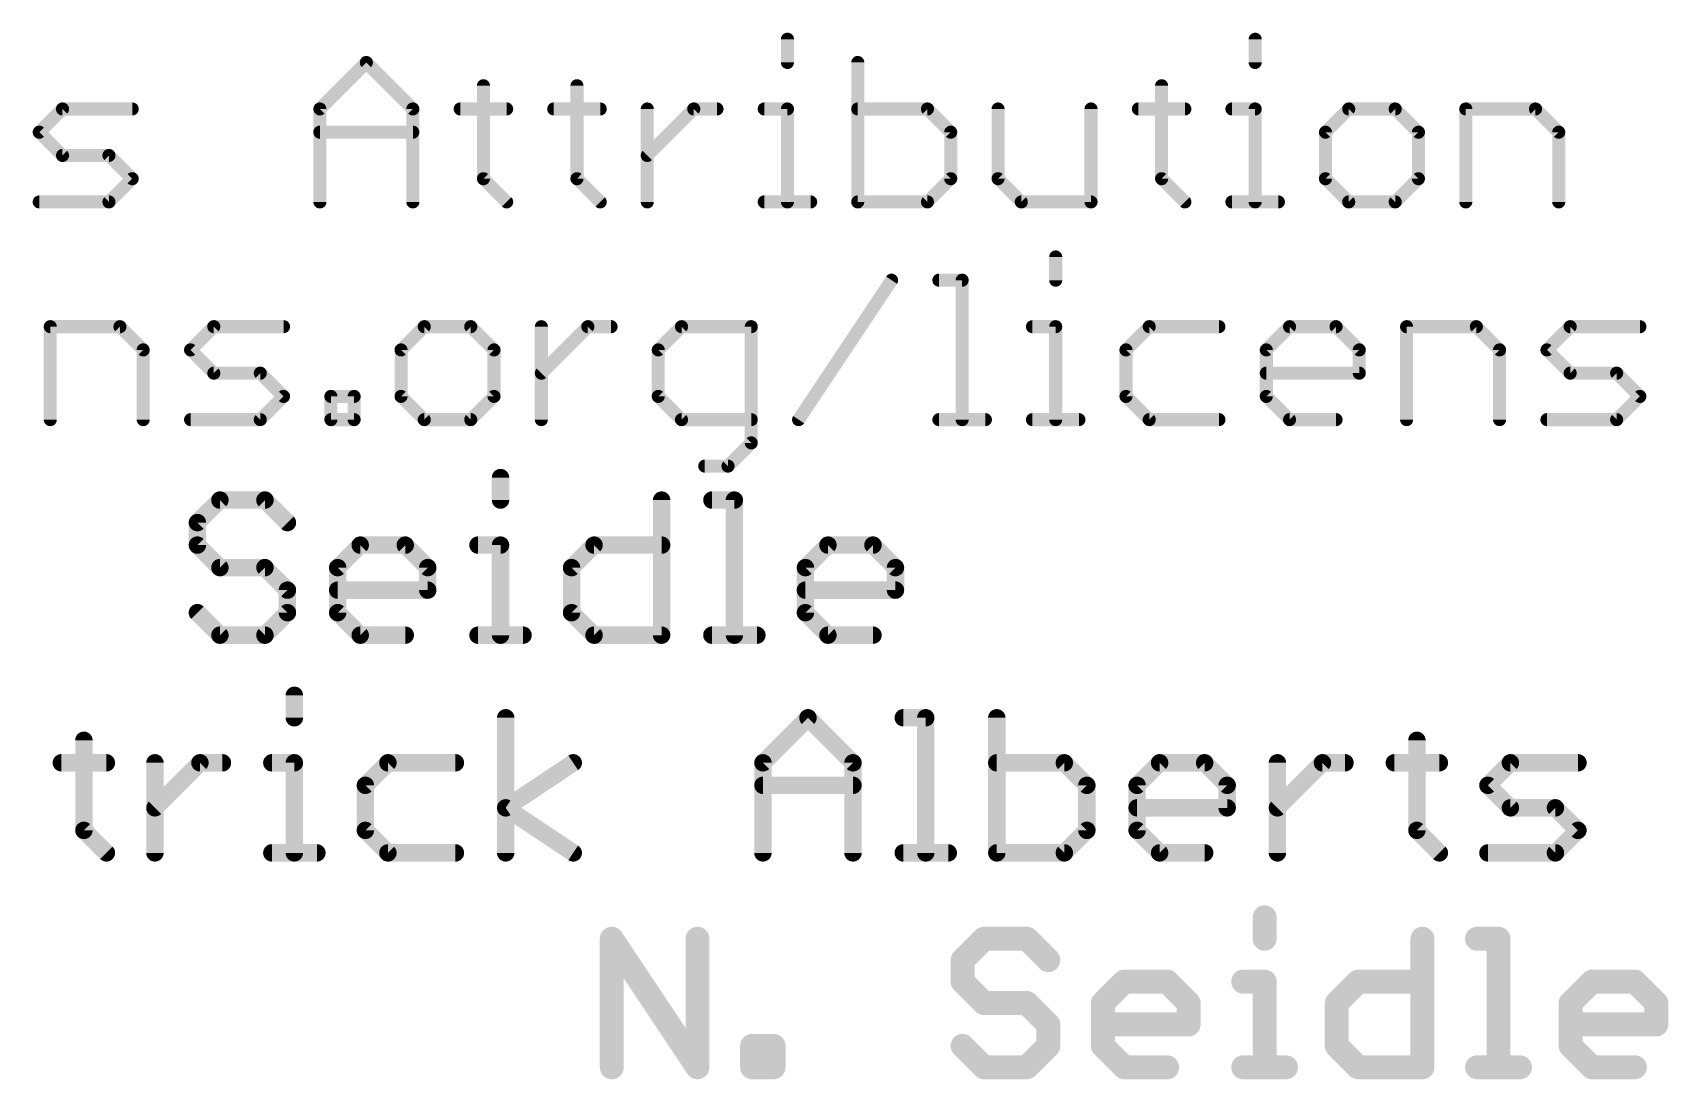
# Model space of a CAD drawing. Extents: x -42 to 65, y -18 to 21.
# Drawn here: x 11.16 to 30.25, y -17.78 to -5.57 of the extents above; entities that cross this region are included whole.
import ezdxf

# ---------------------------------------------------------------- set-up
doc = ezdxf.new("R2010")
doc.units = 0
doc.layers.add('48', color=253, linetype='CONTINUOUS')
doc.layers.add('51', color=53, linetype='CONTINUOUS')

msp = doc.modelspace()

# ---------------------------------------------------------------- linework, layer by layer
at = {"layer": '48', "const_width": 0.1397}
for points in [[(25.6067, -15.8904, 1), (25.467, -15.8904)], [(17.9778, -16.1017, 1), (17.8616, -16.1792)], [(17.9896, -16.1404, 1), (17.8499, -16.1404)], [(18.9895, -16.1404, 1), (18.8498, -16.1404)], [(22.2626, -16.0706, 1), (22.2626, -16.2103)], [(22.312, -16.1898, 1), (22.2132, -16.091)], [(22.8119, -16.091, 1), (22.7131, -16.1898)], [(22.7625, -16.2103, 1), (22.7625, -16.0706)], [(27.4481, -16.1404, 1), (27.3084, -16.1404)], [(28.0155, -16.0706, 1), (28.0155, -16.2103)], [(28.3353, -16.1404, 1), (28.1956, -16.1404)], [(28.2655, -16.2103, 1), (28.2655, -16.0706)], [(25.467, -16.1404, 1), (25.6067, -16.1404)], [(22.0824, -16.3904, 1), (21.9427, -16.3904)], [(21.9632, -16.341, 1), (22.062, -16.4398)], [(22.9631, -16.4398, 1), (23.0619, -16.341)], [(21.9427, -16.6404, 1), (22.0824, -16.6404)], [(22.062, -16.591, 1), (21.9632, -16.6898)], [(23.8997, -16.5705, 1), (23.8997, -16.7102)], [(23.9491, -16.6898, 1), (23.8503, -16.591)], [(24.4491, -16.591, 1), (24.3503, -16.6898)], [(24.3997, -16.7102, 1), (24.3997, -16.5705)], [(25.2869, -16.5705, 1), (25.2869, -16.7102)], [(25.6067, -16.6404, 1), (25.467, -16.6404)], [(25.5369, -16.7102, 1), (25.5369, -16.5705)], [(26.6283, -16.5705, 1), (26.6283, -16.7102)], [(26.6777, -16.6898, 1), (26.5789, -16.591)], [(27.3783, -16.7102, 1), (27.3783, -16.5705)], [(29.3569, -16.5705, 1), (29.3569, -16.7102)], [(29.4063, -16.6898, 1), (29.3075, -16.591)], [(29.9063, -16.591, 1), (29.8075, -16.6898)], [(29.8569, -16.7102, 1), (29.8569, -16.5705)], [(22.2626, -16.8205, 1), (22.2626, -16.9602)], [(22.2132, -16.9398, 1), (22.312, -16.841)], [(22.8119, -16.841, 1), (22.7131, -16.9398)], [(22.7625, -16.9602, 1), (22.7625, -16.8205)], [(23.7196, -16.8904, 1), (23.5799, -16.8904)], [(23.6004, -16.841, 1), (23.6991, -16.9398)], [(24.7195, -16.8904, 1), (24.5798, -16.8904)], [(24.6003, -16.9398, 1), (24.6991, -16.841)], [(26.4482, -16.8904, 1), (26.3085, -16.8904)], [(26.3289, -16.841, 1), (26.4277, -16.9398)], [(29.1768, -16.8904, 1), (29.0371, -16.8904)], [(29.0575, -16.841, 1), (29.1563, -16.9398)], [(30.1767, -16.8904, 1), (30.037, -16.8904)], [(30.0575, -16.9398, 1), (30.1562, -16.841)], [(23.0824, -17.1403, 1), (22.9427, -17.1403)], [(22.9631, -17.1897, 1), (23.0619, -17.0909)], [(23.6497, -17.0705, 1), (23.6497, -17.2102)], [(24.5798, -17.1403, 1), (24.7195, -17.1403)], [(24.6497, -17.2102, 1), (24.6497, -17.0705)], [(29.1069, -17.0705, 1), (29.1069, -17.2102)], [(30.037, -17.1403, 1), (30.1767, -17.1403)], [(30.1069, -17.2102, 1), (30.1069, -17.0705)], [(19.6267, -17.3903, 1), (19.487, -17.3903)], [(19.5569, -17.3205, 1), (19.5569, -17.4602)], [(19.8767, -17.3903, 1), (19.737, -17.3903)], [(19.8068, -17.4602, 1), (19.8068, -17.3205)], [(22.062, -17.3409, 1), (21.9632, -17.4397)], [(22.9427, -17.3903, 1), (23.0824, -17.3903)], [(23.0619, -17.4397, 1), (22.9631, -17.3409)], [(23.5799, -17.3903, 1), (23.7196, -17.3903)], [(23.6991, -17.3409, 1), (23.6004, -17.4397)], [(26.4277, -17.3409, 1), (26.3289, -17.4397)], [(26.3085, -17.3903, 1), (26.4482, -17.3903)], [(29.1563, -17.3409, 1), (29.0575, -17.4397)], [(29.0371, -17.3903, 1), (29.1768, -17.3903)], [(18.8615, -17.679, 1), (18.9777, -17.6016)], [(19.5569, -17.5705, 1), (19.5569, -17.7101)], [(19.8068, -17.7101, 1), (19.8068, -17.5705)], [(22.2626, -17.5705, 1), (22.2626, -17.7101)], [(22.2132, -17.6897, 1), (22.312, -17.5909)], [(22.7131, -17.5909, 1), (22.8119, -17.6897)], [(22.7625, -17.7101, 1), (22.7625, -17.5705)], [(23.8997, -17.5705, 1), (23.8997, -17.7101)], [(23.8503, -17.6897, 1), (23.9491, -17.5909)], [(24.3997, -17.7101, 1), (24.3997, -17.5705)], [(25.2869, -17.5705, 1), (25.2869, -17.7101)], [(25.7869, -17.7101, 1), (25.7869, -17.5705)], [(26.6283, -17.5705, 1), (26.6283, -17.7101)], [(26.5789, -17.6897, 1), (26.6777, -17.5909)], [(27.3783, -17.7101, 1), (27.3783, -17.5705)], [(28.0155, -17.5705, 1), (28.0155, -17.7101)], [(28.5155, -17.7101, 1), (28.5155, -17.5705)], [(29.3569, -17.5705, 1), (29.3569, -17.7101)], [(29.3075, -17.6897, 1), (29.4063, -17.5909)], [(29.8569, -17.7101, 1), (29.8569, -17.5705)], [(17.8499, -17.6403, 1), (17.9896, -17.6403)], [(18.8498, -17.6403, 1), (18.9895, -17.6403)], [(19.487, -17.6403, 1), (19.6267, -17.6403)], [(19.737, -17.6403, 1), (19.8767, -17.6403)], [(25.467, -17.6403, 1), (25.6067, -17.6403)], [(27.3084, -17.6403, 1), (27.4481, -17.6403)], [(28.1956, -17.6403, 1), (28.3353, -17.6403)]]:
    msp.add_lwpolyline(points, format="xyb", dxfattribs=at)
at = {"layer": '48', "const_width": 0.2794}
for points in [[(25.5369, -15.8904), (25.5369, -16.1404)], [(17.9197, -17.6403), (17.9197, -16.1404)], [(17.9197, -16.1404), (18.9196, -17.6403)], [(18.9196, -17.6403), (18.9196, -16.1404)], [(22.2626, -16.1404), (22.0126, -16.3904)], [(22.7625, -16.1404), (22.2626, -16.1404)], [(23.0125, -16.3904), (22.7625, -16.1404)], [(27.3783, -16.1404), (27.3783, -17.6403)], [(28.0155, -16.1404), (28.2655, -16.1404)], [(28.2655, -16.1404), (28.2655, -17.6403)], [(22.0126, -16.3904), (22.0126, -16.6404)], [(22.0126, -16.6404), (22.2626, -16.8904)], [(23.6497, -16.8904), (23.8997, -16.6404)], [(23.8997, -16.6404), (24.3997, -16.6404)], [(24.3997, -16.6404), (24.6497, -16.8904)], [(25.2869, -16.6404), (25.5369, -16.6404)], [(25.5369, -16.6404), (25.5369, -17.6403)], [(26.3783, -16.8904), (26.6283, -16.6404)], [(26.6283, -16.6404), (27.3783, -16.6404)], [(29.1069, -16.8904), (29.3569, -16.6404)], [(29.3569, -16.6404), (29.8569, -16.6404)], [(29.8569, -16.6404), (30.1069, -16.8904)], [(22.2626, -16.8904), (22.7625, -16.8904)], [(22.7625, -16.8904), (23.0125, -17.1403)], [(23.6497, -17.3903), (23.6497, -16.8904)], [(24.6497, -16.8904), (24.6497, -17.1403)], [(26.3783, -17.3903), (26.3783, -16.8904)], [(29.1069, -17.3903), (29.1069, -16.8904)], [(30.1069, -16.8904), (30.1069, -17.1403)], [(23.0125, -17.1403), (23.0125, -17.3903)], [(24.6497, -17.1403), (23.6497, -17.1403)], [(30.1069, -17.1403), (29.1069, -17.1403)], [(19.5569, -17.6403), (19.5569, -17.3903)], [(19.5569, -17.3903), (19.8068, -17.3903)], [(19.8068, -17.3903), (19.8068, -17.6403)], [(22.2626, -17.6403), (22.0126, -17.3903)], [(23.0125, -17.3903), (22.7625, -17.6403)], [(23.8997, -17.6403), (23.6497, -17.3903)], [(26.6283, -17.6403), (26.3783, -17.3903)], [(29.3569, -17.6403), (29.1069, -17.3903)], [(19.8068, -17.6403), (19.5569, -17.6403)], [(22.7625, -17.6403), (22.2626, -17.6403)], [(24.3997, -17.6403), (23.8997, -17.6403)], [(25.2869, -17.6403), (25.7869, -17.6403)], [(27.3783, -17.6403), (26.6283, -17.6403)], [(28.0155, -17.6403), (28.5155, -17.6403)], [(29.8569, -17.6403), (29.3569, -17.6403)]]:
    msp.add_lwpolyline(points, dxfattribs=at)
at = {"layer": '51'}
for points, const_width in [([(19.9691, -5.6456), (19.9691, -5.9168)], 0.1524), ([(25.4263, -5.6456), (25.4263, -5.9168)], 0.1524), ([(14.5136, -6.4591), (15.056, -5.9168)], 0.1524), ([(15.056, -5.9168), (15.5983, -6.4591)], 0.1524), ([(20.7894, -5.9168), (20.7894, -7.5438)], 0.1524), ([(16.422, -6.188), (16.422, -7.2726)], 0.1524), ([(17.5134, -6.188), (17.5134, -7.2726)], 0.1524), ([(24.3349, -6.188), (24.3349, -7.2726)], 0.1524), ([(11.2393, -6.7303), (11.5105, -6.4591)], 0.1524), ([(11.5105, -6.4591), (12.324, -6.4591)], 0.1524), ([(14.5136, -7.5438), (14.5136, -6.4591)], 0.1524), ([(15.5983, -6.4591), (15.5983, -7.5438)], 0.1524), ([(16.1508, -6.4591), (16.6931, -6.4591)], 0.1524), ([(17.2422, -6.4591), (17.7846, -6.4591)], 0.1524), ([(18.3337, -7.5438), (18.3337, -6.4591)], 0.1524), ([(18.3337, -7.0015), (18.876, -6.4591)], 0.1524), ([(18.876, -6.4591), (19.1472, -6.4591)], 0.1524), ([(19.698, -6.4591), (19.9691, -6.4591)], 0.1524), ([(19.9691, -6.4591), (19.9691, -7.5438)], 0.1524), ([(21.6029, -6.4591), (20.7894, -6.4591)], 0.1524), ([(21.8741, -6.7303), (21.6029, -6.4591)], 0.1524), ([(22.4266, -6.4591), (22.4266, -7.2726)], 0.1524), ([(23.5112, -7.5438), (23.5112, -6.4591)], 0.1524), ([(24.0637, -6.4591), (24.606, -6.4591)], 0.1524), ([(25.1552, -6.4591), (25.4263, -6.4591)], 0.1524), ([(25.4263, -6.4591), (25.4263, -7.5438)], 0.1524), ([(26.5178, -6.4591), (26.2466, -6.7303)], 0.1524), ([(27.0601, -6.4591), (26.5178, -6.4591)], 0.1524), ([(27.3313, -6.7303), (27.0601, -6.4591)], 0.1524), ([(27.8838, -7.5438), (27.8838, -6.4591)], 0.1524), ([(27.8838, -6.4591), (28.6972, -6.4591)], 0.1524), ([(28.6972, -6.4591), (28.9684, -6.7303)], 0.1524), ([(11.5105, -7.0015), (11.2393, -6.7303)], 0.1524), ([(14.5136, -6.7303), (15.5983, -6.7303)], 0.1524), ([(21.8741, -7.2726), (21.8741, -6.7303)], 0.1524), ([(26.2466, -6.7303), (26.2466, -7.2726)], 0.1524), ([(27.3313, -7.2726), (27.3313, -6.7303)], 0.1524), ([(28.9684, -6.7303), (28.9684, -7.5438)], 0.1524), ([(12.0528, -7.0015), (11.5105, -7.0015)], 0.1524), ([(12.324, -7.2726), (12.0528, -7.0015)], 0.1524), ([(12.0528, -7.5438), (12.324, -7.2726)], 0.1524), ([(16.422, -7.2726), (16.6931, -7.5438)], 0.1524), ([(17.5134, -7.2726), (17.7846, -7.5438)], 0.1524), ([(21.6029, -7.5438), (21.8741, -7.2726)], 0.1524), ([(22.4266, -7.2726), (22.6977, -7.5438)], 0.1524), ([(24.3349, -7.2726), (24.606, -7.5438)], 0.1524), ([(26.2466, -7.2726), (26.5178, -7.5438)], 0.1524), ([(27.0601, -7.5438), (27.3313, -7.2726)], 0.1524), ([(11.2393, -7.5438), (12.0528, -7.5438)], 0.1524), ([(19.698, -7.5438), (20.2403, -7.5438)], 0.1524), ([(20.7894, -7.5438), (21.6029, -7.5438)], 0.1524), ([(22.6977, -7.5438), (23.5112, -7.5438)], 0.1524), ([(25.1552, -7.5438), (25.6975, -7.5438)], 0.1524), ([(26.5178, -7.5438), (27.0601, -7.5438)], 0.1524), ([(23.099, -8.1856), (23.099, -8.4568)], 0.1524), ([(20.0992, -10.0838), (21.1839, -8.4568)], 0.1524), ([(21.7364, -8.4568), (22.0076, -8.4568)], 0.1524), ([(22.0076, -8.4568), (22.0076, -10.0838)], 0.1524), ([(11.3677, -10.0838), (11.3677, -8.9991)], 0.1524), ([(11.3677, -8.9991), (12.1812, -8.9991)], 0.1524), ([(12.1812, -8.9991), (12.4524, -9.2703)], 0.1524), ([(13.0049, -9.2703), (13.2761, -8.9991)], 0.1524), ([(13.2761, -8.9991), (14.0896, -8.9991)], 0.1524), ([(15.7318, -8.9991), (15.4606, -9.2703)], 0.1524), ([(16.2741, -8.9991), (15.7318, -8.9991)], 0.1524), ([(16.5453, -9.2703), (16.2741, -8.9991)], 0.1524), ([(17.0978, -10.0838), (17.0978, -8.9991)], 0.1524), ([(17.0978, -9.5415), (17.6401, -8.9991)], 0.1524), ([(17.6401, -8.9991), (17.9113, -8.9991)], 0.1524), ([(18.7332, -8.9991), (18.4621, -9.2703)], 0.1524), ([(19.5467, -8.9991), (18.7332, -8.9991)], 0.1524), ([(19.5467, -10.355), (19.5467, -8.9991)], 0.1524), ([(22.8278, -8.9991), (23.099, -8.9991)], 0.1524), ([(23.099, -8.9991), (23.099, -10.0838)], 0.1524), ([(24.1904, -8.9991), (23.9193, -9.2703)], 0.1524), ([(25.0039, -8.9991), (24.1904, -8.9991)], 0.1524), ([(25.5564, -9.2703), (25.8276, -8.9991)], 0.1524), ([(25.8276, -8.9991), (26.3699, -8.9991)], 0.1524), ([(26.3699, -8.9991), (26.6411, -9.2703)], 0.1524), ([(27.1936, -10.0838), (27.1936, -8.9991)], 0.1524), ([(27.1936, -8.9991), (28.0071, -8.9991)], 0.1524), ([(28.0071, -8.9991), (28.2782, -9.2703)], 0.1524), ([(28.8307, -9.2703), (29.1019, -8.9991)], 0.1524), ([(29.1019, -8.9991), (29.9154, -8.9991)], 0.1524), ([(12.4524, -9.2703), (12.4524, -10.0838)], 0.1524), ([(13.2761, -9.5415), (13.0049, -9.2703)], 0.1524), ([(15.4606, -9.2703), (15.4606, -9.8126)], 0.1524), ([(16.5453, -9.8126), (16.5453, -9.2703)], 0.1524), ([(18.4621, -9.2703), (18.4621, -9.8126)], 0.1524), ([(23.9193, -9.2703), (23.9193, -9.8126)], 0.1524), ([(25.5564, -9.8126), (25.5564, -9.2703)], 0.1524), ([(26.6411, -9.2703), (26.6411, -9.5415)], 0.1524), ([(28.2782, -9.2703), (28.2782, -10.0838)], 0.1524), ([(29.1019, -9.5415), (28.8307, -9.2703)], 0.1524), ([(13.8184, -9.5415), (13.2761, -9.5415)], 0.1524), ([(14.0896, -9.8126), (13.8184, -9.5415)], 0.1524), ([(26.6411, -9.5415), (25.5564, -9.5415)], 0.1524), ([(29.6442, -9.5415), (29.1019, -9.5415)], 0.1524), ([(29.9154, -9.8126), (29.6442, -9.5415)], 0.1524), ([(13.8184, -10.0838), (14.0896, -9.8126)], 0.1524), ([(14.6421, -10.0838), (14.6421, -9.8126)], 0.1524), ([(14.6421, -9.8126), (14.9132, -9.8126)], 0.1524), ([(14.9132, -9.8126), (14.9132, -10.0838)], 0.1524), ([(15.4606, -9.8126), (15.7318, -10.0838)], 0.1524), ([(16.2741, -10.0838), (16.5453, -9.8126)], 0.1524), ([(18.4621, -9.8126), (18.7332, -10.0838)], 0.1524), ([(23.9193, -9.8126), (24.1904, -10.0838)], 0.1524), ([(25.8276, -10.0838), (25.5564, -9.8126)], 0.1524), ([(29.6442, -10.0838), (29.9154, -9.8126)], 0.1524), ([(13.0049, -10.0838), (13.8184, -10.0838)], 0.1524), ([(14.9132, -10.0838), (14.6421, -10.0838)], 0.1524), ([(15.7318, -10.0838), (16.2741, -10.0838)], 0.1524), ([(18.7332, -10.0838), (19.5467, -10.0838)], 0.1524), ([(21.7364, -10.0838), (22.2787, -10.0838)], 0.1524), ([(22.8278, -10.0838), (23.3702, -10.0838)], 0.1524), ([(24.1904, -10.0838), (25.0039, -10.0838)], 0.1524), ([(26.3699, -10.0838), (25.8276, -10.0838)], 0.1524), ([(28.8307, -10.0838), (29.6442, -10.0838)], 0.1524), ([(19.2756, -10.6261), (19.5467, -10.355)], 0.1524), ([(16.6215, -10.7596), (16.6215, -11.0223)], 0.2032), ([(19.0044, -10.6261), (19.2756, -10.6261)], 0.1524), ([(13.3472, -11.0223), (13.0845, -11.2849)], 0.2032), ([(13.8726, -11.0223), (13.3472, -11.0223)], 0.2032), ([(14.1353, -11.2849), (13.8726, -11.0223)], 0.2032), ([(18.501, -11.0223), (18.501, -12.5984)], 0.2032), ([(19.0874, -11.0223), (19.3501, -11.0223)], 0.2032), ([(19.3501, -11.0223), (19.3501, -12.5984)], 0.2032), ([(13.0845, -11.2849), (13.0845, -11.5476)], 0.2032), ([(13.0845, -11.5476), (13.3472, -11.8103)], 0.2032), ([(14.7216, -11.8103), (14.9843, -11.5476)], 0.2032), ([(14.9843, -11.5476), (15.5097, -11.5476)], 0.2032), ([(15.5097, -11.5476), (15.7724, -11.8103)], 0.2032), ([(16.3588, -11.5476), (16.6215, -11.5476)], 0.2032), ([(16.6215, -11.5476), (16.6215, -12.5984)], 0.2032), ([(17.4502, -11.8103), (17.7129, -11.5476)], 0.2032), ([(17.7129, -11.5476), (18.501, -11.5476)], 0.2032), ([(20.1788, -11.8103), (20.4415, -11.5476)], 0.2032), ([(20.4415, -11.5476), (20.9669, -11.5476)], 0.2032), ([(20.9669, -11.5476), (21.2296, -11.8103)], 0.2032), ([(13.3472, -11.8103), (13.8726, -11.8103)], 0.2032), ([(13.8726, -11.8103), (14.1353, -12.073)], 0.2032), ([(14.7216, -12.3357), (14.7216, -11.8103)], 0.2032), ([(15.7724, -11.8103), (15.7724, -12.073)], 0.2032), ([(17.4502, -12.3357), (17.4502, -11.8103)], 0.2032), ([(20.1788, -12.3357), (20.1788, -11.8103)], 0.2032), ([(21.2296, -11.8103), (21.2296, -12.073)], 0.2032), ([(14.1353, -12.073), (14.1353, -12.3357)], 0.2032), ([(15.7724, -12.073), (14.7216, -12.073)], 0.2032), ([(21.2296, -12.073), (20.1788, -12.073)], 0.2032), ([(13.3472, -12.5984), (13.0845, -12.3357)], 0.2032), ([(14.1353, -12.3357), (13.8726, -12.5984)], 0.2032), ([(14.9843, -12.5984), (14.7216, -12.3357)], 0.2032), ([(17.7129, -12.5984), (17.4502, -12.3357)], 0.2032), ([(20.4415, -12.5984), (20.1788, -12.3357)], 0.2032), ([(13.8726, -12.5984), (13.3472, -12.5984)], 0.2032), ([(15.5097, -12.5984), (14.9843, -12.5984)], 0.2032), ([(16.3588, -12.5984), (16.8842, -12.5984)], 0.2032), ([(18.501, -12.5984), (17.7129, -12.5984)], 0.2032), ([(19.0874, -12.5984), (19.6128, -12.5984)], 0.2032), ([(20.9669, -12.5984), (20.4415, -12.5984)], 0.2032), ([(14.2159, -13.2996), (14.2159, -13.5623)], 0.2032), ([(16.6818, -15.1384), (16.6818, -13.5623)], 0.2032), ([(19.6833, -14.0876), (20.2087, -13.5623)], 0.2032), ([(20.2087, -13.5623), (20.734, -14.0876)], 0.2032), ([(21.3204, -13.5623), (21.5831, -13.5623)], 0.2032), ([(21.5831, -13.5623), (21.5831, -15.1384)], 0.2032), ([(22.4119, -13.5623), (22.4119, -15.1384)], 0.2032), ([(11.7602, -13.8249), (11.7602, -14.8757)], 0.2032), ([(27.3132, -13.8249), (27.3132, -14.8757)], 0.2032), ([(11.4975, -14.0876), (12.0229, -14.0876)], 0.2032), ([(12.5889, -15.1384), (12.5889, -14.0876)], 0.2032), ([(12.5889, -14.613), (13.1143, -14.0876)], 0.2032), ([(13.1143, -14.0876), (13.377, -14.0876)], 0.2032), ([(13.9532, -14.0876), (14.2159, -14.0876)], 0.2032), ([(14.2159, -14.0876), (14.2159, -15.1384)], 0.2032), ([(15.3074, -14.0876), (15.0447, -14.3503)], 0.2032), ([(16.0954, -14.0876), (15.3074, -14.0876)], 0.2032), ([(16.6818, -14.613), (17.4699, -14.0876)], 0.2032), ([(19.6833, -15.1384), (19.6833, -14.0876)], 0.2032), ([(20.734, -14.0876), (20.734, -15.1384)], 0.2032), ([(23.1999, -14.0876), (22.4119, -14.0876)], 0.2032), ([(23.4626, -14.3503), (23.1999, -14.0876)], 0.2032), ([(24.049, -14.3503), (24.3117, -14.0876)], 0.2032), ([(24.3117, -14.0876), (24.8371, -14.0876)], 0.2032), ([(24.8371, -14.0876), (25.0998, -14.3503)], 0.2032), ([(25.6862, -15.1384), (25.6862, -14.0876)], 0.2032), ([(25.6862, -14.613), (26.2116, -14.0876)], 0.2032), ([(26.2116, -14.0876), (26.4743, -14.0876)], 0.2032), ([(27.0505, -14.0876), (27.5759, -14.0876)], 0.2032), ([(28.1419, -14.3503), (28.4046, -14.0876)], 0.2032), ([(28.4046, -14.0876), (29.1927, -14.0876)], 0.2032), ([(15.0447, -14.3503), (15.0447, -14.8757)], 0.2032), ([(19.6833, -14.3503), (20.734, -14.3503)], 0.2032), ([(23.4626, -14.8757), (23.4626, -14.3503)], 0.2032), ([(24.049, -14.8757), (24.049, -14.3503)], 0.2032), ([(25.0998, -14.3503), (25.0998, -14.613)], 0.2032), ([(28.4046, -14.613), (28.1419, -14.3503)], 0.2032), ([(17.4699, -15.1384), (16.6818, -14.613)], 0.2032), ([(25.0998, -14.613), (24.049, -14.613)], 0.2032), ([(28.93, -14.613), (28.4046, -14.613)], 0.2032), ([(29.1927, -14.8757), (28.93, -14.613)], 0.2032), ([(11.7602, -14.8757), (12.0229, -15.1384)], 0.2032), ([(15.0447, -14.8757), (15.3074, -15.1384)], 0.2032), ([(23.1999, -15.1384), (23.4626, -14.8757)], 0.2032), ([(24.3117, -15.1384), (24.049, -14.8757)], 0.2032), ([(27.3132, -14.8757), (27.5759, -15.1384)], 0.2032), ([(28.93, -15.1384), (29.1927, -14.8757)], 0.2032), ([(13.9532, -15.1384), (14.4786, -15.1384)], 0.2032), ([(15.3074, -15.1384), (16.0954, -15.1384)], 0.2032), ([(21.3204, -15.1384), (21.8458, -15.1384)], 0.2032), ([(22.4119, -15.1384), (23.1999, -15.1384)], 0.2032), ([(24.8371, -15.1384), (24.3117, -15.1384)], 0.2032), ([(28.1419, -15.1384), (28.93, -15.1384)], 0.2032)]:
    msp.add_lwpolyline(points, dxfattribs=dict(at, const_width=const_width))
for points, const_width in [([(20.0072, -5.6456, 1), (19.931, -5.6456)], 0.0762), ([(25.4644, -5.6456, 1), (25.3882, -5.6456)], 0.0762), ([(15.0829, -5.8899, 1), (15.029, -5.9438)], 0.0762), ([(15.0829, -5.9438, 1), (15.029, -5.8899)], 0.0762), ([(19.931, -5.9168, 1), (20.0072, -5.9168)], 0.0762), ([(20.8275, -5.9168, 1), (20.7513, -5.9168)], 0.0762), ([(25.3882, -5.9168, 1), (25.4644, -5.9168)], 0.0762), ([(16.4601, -6.188, 1), (16.3839, -6.188)], 0.0762), ([(17.5515, -6.188, 1), (17.4753, -6.188)], 0.0762), ([(24.373, -6.188, 1), (24.2968, -6.188)], 0.0762), ([(11.5105, -6.421, 1), (11.5105, -6.4972)], 0.0762), ([(11.5374, -6.4861, 1), (11.4836, -6.4322)], 0.0762), ([(12.324, -6.4972, 1), (12.324, -6.421)], 0.0762), ([(14.5517, -6.4591, 1), (14.4755, -6.4591)], 0.0762), ([(14.4867, -6.4322, 1), (14.5406, -6.4861)], 0.0762), ([(15.6364, -6.4591, 1), (15.5602, -6.4591)], 0.0762), ([(15.5714, -6.4861, 1), (15.6252, -6.4322)], 0.0762), ([(16.1508, -6.421, 1), (16.1508, -6.4972)], 0.0762), ([(16.6931, -6.4972, 1), (16.6931, -6.421)], 0.0762), ([(17.2422, -6.421, 1), (17.2422, -6.4972)], 0.0762), ([(17.7846, -6.4972, 1), (17.7846, -6.421)], 0.0762), ([(18.3718, -6.4591, 1), (18.2956, -6.4591)], 0.0762), ([(18.876, -6.421, 1), (18.876, -6.4972)], 0.0762), ([(18.9029, -6.4861, 1), (18.8491, -6.4322)], 0.0762), ([(19.1472, -6.4972, 1), (19.1472, -6.421)], 0.0762), ([(19.698, -6.421, 1), (19.698, -6.4972)], 0.0762), ([(20.0072, -6.4591, 1), (19.931, -6.4591)], 0.0762), ([(19.9691, -6.4972, 1), (19.9691, -6.421)], 0.0762), ([(20.7894, -6.421, 1), (20.7894, -6.4972)], 0.0762), ([(21.6298, -6.4322, 1), (21.576, -6.4861)], 0.0762), ([(21.6029, -6.4972, 1), (21.6029, -6.421)], 0.0762), ([(22.4647, -6.4591, 1), (22.3885, -6.4591)], 0.0762), ([(23.5493, -6.4591, 1), (23.4731, -6.4591)], 0.0762), ([(24.0637, -6.421, 1), (24.0637, -6.4972)], 0.0762), ([(24.606, -6.4972, 1), (24.606, -6.421)], 0.0762), ([(25.1552, -6.421, 1), (25.1552, -6.4972)], 0.0762), ([(25.4644, -6.4591, 1), (25.3882, -6.4591)], 0.0762), ([(25.4263, -6.4972, 1), (25.4263, -6.421)], 0.0762), ([(26.5178, -6.421, 1), (26.5178, -6.4972)], 0.0762), ([(26.5447, -6.4861, 1), (26.4908, -6.4322)], 0.0762), ([(27.087, -6.4322, 1), (27.0331, -6.4861)], 0.0762), ([(27.0601, -6.4972, 1), (27.0601, -6.421)], 0.0762), ([(27.9219, -6.4591, 1), (27.8457, -6.4591)], 0.0762), ([(27.8838, -6.421, 1), (27.8838, -6.4972)], 0.0762), ([(28.7242, -6.4322, 1), (28.6703, -6.4861)], 0.0762), ([(28.6972, -6.4972, 1), (28.6972, -6.421)], 0.0762), ([(11.2663, -6.7034, 1), (11.2124, -6.7572)], 0.0762), ([(11.2124, -6.7034, 1), (11.2663, -6.7572)], 0.0762), ([(14.5136, -6.6922, 1), (14.5136, -6.7684)], 0.0762), ([(15.5983, -6.7684, 1), (15.5983, -6.6922)], 0.0762), ([(21.9122, -6.7303, 1), (21.836, -6.7303)], 0.0762), ([(21.8471, -6.7572, 1), (21.901, -6.7034)], 0.0762), ([(26.2847, -6.7303, 1), (26.2085, -6.7303)], 0.0762), ([(26.2197, -6.7034, 1), (26.2735, -6.7572)], 0.0762), ([(27.3694, -6.7303, 1), (27.2932, -6.7303)], 0.0762), ([(27.3043, -6.7572, 1), (27.3582, -6.7034)], 0.0762), ([(29.0065, -6.7303, 1), (28.9303, -6.7303)], 0.0762), ([(28.9415, -6.7572, 1), (28.9954, -6.7034)], 0.0762), ([(11.5105, -6.9634, 1), (11.5105, -7.0396)], 0.0762), ([(11.4836, -7.0284, 1), (11.5374, -6.9745)], 0.0762), ([(12.0798, -6.9745, 1), (12.0259, -7.0284)], 0.0762), ([(12.0528, -7.0396, 1), (12.0528, -6.9634)], 0.0762), ([(18.3067, -6.9745, 1), (18.3606, -7.0284)], 0.0762), ([(12.297, -7.2996, 1), (12.3509, -7.2457)], 0.0762), ([(12.3509, -7.2996, 1), (12.2971, -7.2457)], 0.0762), ([(16.4489, -7.2457, 1), (16.395, -7.2996)], 0.0762), ([(16.3839, -7.2726, 1), (16.4601, -7.2726)], 0.0762), ([(17.5403, -7.2457, 1), (17.4865, -7.2996)], 0.0762), ([(17.4753, -7.2726, 1), (17.5515, -7.2726)], 0.0762), ([(21.836, -7.2726, 1), (21.9122, -7.2726)], 0.0762), ([(21.901, -7.2996, 1), (21.8471, -7.2457)], 0.0762), ([(22.4535, -7.2457, 1), (22.3996, -7.2996)], 0.0762), ([(22.3885, -7.2726, 1), (22.4647, -7.2726)], 0.0762), ([(24.3618, -7.2457, 1), (24.3079, -7.2996)], 0.0762), ([(24.2968, -7.2726, 1), (24.373, -7.2726)], 0.0762), ([(26.2735, -7.2457, 1), (26.2197, -7.2996)], 0.0762), ([(26.2085, -7.2726, 1), (26.2847, -7.2726)], 0.0762), ([(27.2932, -7.2726, 1), (27.3694, -7.2726)], 0.0762), ([(27.3582, -7.2996, 1), (27.3043, -7.2457)], 0.0762), ([(11.2393, -7.5057, 1), (11.2393, -7.5819)], 0.0762), ([(12.0259, -7.5169, 1), (12.0798, -7.5707)], 0.0762), ([(12.0528, -7.5819, 1), (12.0528, -7.5057)], 0.0762), ([(14.4755, -7.5438, 1), (14.5517, -7.5438)], 0.0762), ([(15.5602, -7.5438, 1), (15.6364, -7.5438)], 0.0762), ([(16.6662, -7.5707, 1), (16.7201, -7.5169)], 0.0762), ([(17.7576, -7.5707, 1), (17.8115, -7.5169)], 0.0762), ([(18.2956, -7.5438, 1), (18.3718, -7.5438)], 0.0762), ([(19.698, -7.5057, 1), (19.698, -7.5819)], 0.0762), ([(19.931, -7.5438, 1), (20.0072, -7.5438)], 0.0762), ([(20.2403, -7.5819, 1), (20.2403, -7.5057)], 0.0762), ([(20.7894, -7.5057, 1), (20.7894, -7.5819)], 0.0762), ([(20.7513, -7.5438, 1), (20.8275, -7.5438)], 0.0762), ([(21.576, -7.5169, 1), (21.6298, -7.5707)], 0.0762), ([(21.6029, -7.5819, 1), (21.6029, -7.5057)], 0.0762), ([(22.6977, -7.5057, 1), (22.6977, -7.5819)], 0.0762), ([(22.6708, -7.5707, 1), (22.7247, -7.5169)], 0.0762), ([(23.4731, -7.5438, 1), (23.5493, -7.5438)], 0.0762), ([(23.5112, -7.5819, 1), (23.5112, -7.5057)], 0.0762), ([(24.5791, -7.5707, 1), (24.633, -7.5169)], 0.0762), ([(25.1552, -7.5057, 1), (25.1552, -7.5819)], 0.0762), ([(25.3882, -7.5438, 1), (25.4644, -7.5438)], 0.0762), ([(25.6975, -7.5819, 1), (25.6975, -7.5057)], 0.0762), ([(26.5178, -7.5057, 1), (26.5178, -7.5819)], 0.0762), ([(26.4908, -7.5707, 1), (26.5447, -7.5169)], 0.0762), ([(27.0332, -7.5169, 1), (27.087, -7.5707)], 0.0762), ([(27.0601, -7.5819, 1), (27.0601, -7.5057)], 0.0762), ([(27.8457, -7.5438, 1), (27.9219, -7.5438)], 0.0762), ([(28.9303, -7.5438, 1), (29.0065, -7.5438)], 0.0762), ([(23.1371, -8.1856, 1), (23.0609, -8.1856)], 0.0762), ([(21.2156, -8.4779, 1), (21.1522, -8.4357)], 0.0762), ([(21.7364, -8.4187, 1), (21.7364, -8.4949)], 0.0762), ([(22.0457, -8.4568, 1), (21.9695, -8.4568)], 0.0762), ([(22.0076, -8.4949, 1), (22.0076, -8.4187)], 0.0762), ([(23.0609, -8.4568, 1), (23.1371, -8.4568)], 0.0762), ([(11.4058, -8.9991, 1), (11.3296, -8.9991)], 0.0762), ([(11.3677, -8.961, 1), (11.3677, -9.0372)], 0.0762), ([(12.2082, -8.9722, 1), (12.1543, -9.0261)], 0.0762), ([(12.1812, -9.0372, 1), (12.1812, -8.961)], 0.0762), ([(13.2761, -8.961, 1), (13.2761, -9.0372)], 0.0762), ([(13.303, -9.0261, 1), (13.2491, -8.9722)], 0.0762), ([(14.0896, -9.0372, 1), (14.0896, -8.961)], 0.0762), ([(15.7318, -8.961, 1), (15.7318, -9.0372)], 0.0762), ([(15.7587, -9.0261, 1), (15.7048, -8.9722)], 0.0762), ([(16.3011, -8.9722, 1), (16.2472, -9.0261)], 0.0762), ([(16.2741, -9.0372, 1), (16.2741, -8.961)], 0.0762), ([(17.1359, -8.9991, 1), (17.0597, -8.9991)], 0.0762), ([(17.6401, -8.961, 1), (17.6401, -9.0372)], 0.0762), ([(17.6671, -9.0261, 1), (17.6132, -8.9722)], 0.0762), ([(17.9113, -9.0372, 1), (17.9113, -8.961)], 0.0762), ([(18.7332, -8.961, 1), (18.7332, -9.0372)], 0.0762), ([(18.7602, -9.0261, 1), (18.7063, -8.9722)], 0.0762), ([(19.5848, -8.9991, 1), (19.5086, -8.9991)], 0.0762), ([(19.5467, -9.0372, 1), (19.5467, -8.961)], 0.0762), ([(22.8278, -8.961, 1), (22.8278, -9.0372)], 0.0762), ([(23.1371, -8.9991, 1), (23.0609, -8.9991)], 0.0762), ([(23.099, -9.0372, 1), (23.099, -8.961)], 0.0762), ([(24.1904, -8.961, 1), (24.1904, -9.0372)], 0.0762), ([(24.2174, -9.0261, 1), (24.1635, -8.9722)], 0.0762), ([(25.0039, -9.0372, 1), (25.0039, -8.961)], 0.0762), ([(25.8276, -8.961, 1), (25.8276, -9.0372)], 0.0762), ([(25.8545, -9.0261, 1), (25.8006, -8.9722)], 0.0762), ([(26.3969, -8.9722, 1), (26.343, -9.0261)], 0.0762), ([(26.3699, -9.0372, 1), (26.3699, -8.961)], 0.0762), ([(27.2317, -8.9991, 1), (27.1555, -8.9991)], 0.0762), ([(27.1936, -8.961, 1), (27.1936, -9.0372)], 0.0762), ([(28.034, -8.9722, 1), (27.9801, -9.0261)], 0.0762), ([(28.0071, -9.0372, 1), (28.0071, -8.961)], 0.0762), ([(29.1019, -8.961, 1), (29.1019, -9.0372)], 0.0762), ([(29.1288, -9.0261, 1), (29.075, -8.9722)], 0.0762), ([(29.9154, -9.0372, 1), (29.9154, -8.961)], 0.0762), ([(12.4905, -9.2703, 1), (12.4143, -9.2703)], 0.0762), ([(12.4255, -9.2972, 1), (12.4793, -9.2434)], 0.0762), ([(13.0318, -9.2434, 1), (12.978, -9.2972)], 0.0762), ([(12.978, -9.2434, 1), (13.0318, -9.2972)], 0.0762), ([(15.4987, -9.2703, 1), (15.4225, -9.2703)], 0.0762), ([(15.4337, -9.2434, 1), (15.4876, -9.2972)], 0.0762), ([(16.5834, -9.2703, 1), (16.5072, -9.2703)], 0.0762), ([(16.5183, -9.2972, 1), (16.5722, -9.2434)], 0.0762), ([(18.5002, -9.2703, 1), (18.424, -9.2703)], 0.0762), ([(18.4351, -9.2434, 1), (18.489, -9.2972)], 0.0762), ([(23.9574, -9.2703, 1), (23.8812, -9.2703)], 0.0762), ([(23.8923, -9.2434, 1), (23.9462, -9.2972)], 0.0762), ([(25.5945, -9.2703, 1), (25.5183, -9.2703)], 0.0762), ([(25.5295, -9.2434, 1), (25.5834, -9.2972)], 0.0762), ([(26.6792, -9.2703, 1), (26.603, -9.2703)], 0.0762), ([(26.6141, -9.2972, 1), (26.668, -9.2434)], 0.0762), ([(28.3163, -9.2703, 1), (28.2401, -9.2703)], 0.0762), ([(28.2513, -9.2972, 1), (28.3052, -9.2434)], 0.0762), ([(28.8577, -9.2434, 1), (28.8038, -9.2972)], 0.0762), ([(28.8038, -9.2434, 1), (28.8577, -9.2972)], 0.0762), ([(13.2761, -9.5034, 1), (13.2761, -9.5796)], 0.0762), ([(13.2491, -9.5684, 1), (13.303, -9.5145)], 0.0762), ([(13.8453, -9.5145, 1), (13.7914, -9.5684)], 0.0762), ([(13.8184, -9.5796, 1), (13.8184, -9.5034)], 0.0762), ([(17.0708, -9.5145, 1), (17.1247, -9.5684)], 0.0762), ([(25.5564, -9.5034, 1), (25.5564, -9.5796)], 0.0762), ([(26.603, -9.5415, 1), (26.6792, -9.5415)], 0.0762), ([(26.6411, -9.5796, 1), (26.6411, -9.5034)], 0.0762), ([(29.1019, -9.5034, 1), (29.1019, -9.5796)], 0.0762), ([(29.075, -9.5684, 1), (29.1288, -9.5145)], 0.0762), ([(29.6712, -9.5145, 1), (29.6173, -9.5684)], 0.0762), ([(29.6442, -9.5796, 1), (29.6442, -9.5034)], 0.0762), ([(14.1165, -9.8396, 1), (14.0626, -9.7857)], 0.0762), ([(14.0626, -9.8396, 1), (14.1165, -9.7857)], 0.0762), ([(14.6802, -9.8126, 1), (14.604, -9.8126)], 0.0762), ([(14.6421, -9.7745, 1), (14.6421, -9.8507)], 0.0762), ([(14.9513, -9.8126, 1), (14.8751, -9.8126)], 0.0762), ([(14.9132, -9.8507, 1), (14.9132, -9.7745)], 0.0762), ([(15.4876, -9.7857, 1), (15.4337, -9.8396)], 0.0762), ([(15.4225, -9.8126, 1), (15.4987, -9.8126)], 0.0762), ([(16.5072, -9.8126, 1), (16.5834, -9.8126)], 0.0762), ([(16.5722, -9.8396, 1), (16.5183, -9.7857)], 0.0762), ([(18.489, -9.7857, 1), (18.4351, -9.8396)], 0.0762), ([(18.424, -9.8126, 1), (18.5002, -9.8126)], 0.0762), ([(23.9462, -9.7857, 1), (23.8923, -9.8396)], 0.0762), ([(23.8812, -9.8126, 1), (23.9574, -9.8126)], 0.0762), ([(25.5834, -9.7857, 1), (25.5295, -9.8396)], 0.0762), ([(25.5183, -9.8126, 1), (25.5945, -9.8126)], 0.0762), ([(29.9423, -9.8396, 1), (29.8885, -9.7857)], 0.0762), ([(29.8885, -9.8396, 1), (29.9423, -9.7857)], 0.0762), ([(11.3296, -10.0838, 1), (11.4058, -10.0838)], 0.0762), ([(12.4143, -10.0838, 1), (12.4905, -10.0838)], 0.0762), ([(13.0049, -10.0457, 1), (13.0049, -10.1219)], 0.0762), ([(13.7914, -10.0569, 1), (13.8453, -10.1107)], 0.0762), ([(13.8184, -10.1219, 1), (13.8184, -10.0457)], 0.0762), ([(14.6421, -10.0457, 1), (14.6421, -10.1219)], 0.0762), ([(14.604, -10.0838, 1), (14.6802, -10.0838)], 0.0762), ([(14.8751, -10.0838, 1), (14.9513, -10.0838)], 0.0762), ([(14.9132, -10.1219, 1), (14.9132, -10.0457)], 0.0762), ([(15.7318, -10.0457, 1), (15.7318, -10.1219)], 0.0762), ([(15.7048, -10.1107, 1), (15.7587, -10.0569)], 0.0762), ([(16.2472, -10.0569, 1), (16.3011, -10.1107)], 0.0762), ([(16.2741, -10.1219, 1), (16.2741, -10.0457)], 0.0762), ([(17.0597, -10.0838, 1), (17.1359, -10.0838)], 0.0762), ([(18.7332, -10.0457, 1), (18.7332, -10.1219)], 0.0762), ([(18.7063, -10.1107, 1), (18.7602, -10.0569)], 0.0762), ([(19.5467, -10.1219, 1), (19.5467, -10.0457)], 0.0762), ([(20.0675, -10.0627, 1), (20.1309, -10.1049)], 0.0762), ([(21.7364, -10.0457, 1), (21.7364, -10.1219)], 0.0762), ([(21.9695, -10.0838, 1), (22.0457, -10.0838)], 0.0762), ([(22.2787, -10.1219, 1), (22.2787, -10.0457)], 0.0762), ([(22.8278, -10.0457, 1), (22.8278, -10.1219)], 0.0762), ([(23.0609, -10.0838, 1), (23.1371, -10.0838)], 0.0762), ([(23.3702, -10.1219, 1), (23.3702, -10.0457)], 0.0762), ([(24.1904, -10.0457, 1), (24.1904, -10.1219)], 0.0762), ([(24.1635, -10.1107, 1), (24.2174, -10.0569)], 0.0762), ([(25.0039, -10.1219, 1), (25.0039, -10.0457)], 0.0762), ([(25.8276, -10.0457, 1), (25.8276, -10.1219)], 0.0762), ([(25.8006, -10.1107, 1), (25.8545, -10.0569)], 0.0762), ([(26.3699, -10.1219, 1), (26.3699, -10.0457)], 0.0762), ([(27.1555, -10.0838, 1), (27.2317, -10.0838)], 0.0762), ([(28.2401, -10.0838, 1), (28.3163, -10.0838)], 0.0762), ([(28.8307, -10.0457, 1), (28.8307, -10.1219)], 0.0762), ([(29.6173, -10.0569, 1), (29.6712, -10.1107)], 0.0762), ([(29.6442, -10.1219, 1), (29.6442, -10.0457)], 0.0762), ([(19.5737, -10.3819, 1), (19.5198, -10.328)], 0.0762), ([(19.5086, -10.355, 1), (19.5848, -10.355)], 0.0762), ([(16.6723, -10.7596, 1), (16.5707, -10.7596)], 0.1016), ([(19.0044, -10.588, 1), (19.0044, -10.6642)], 0.0762), ([(19.2486, -10.5992, 1), (19.3025, -10.6531)], 0.0762), ([(19.2756, -10.6642, 1), (19.2756, -10.588)], 0.0762), ([(13.3472, -10.9715, 1), (13.3472, -11.0731)], 0.1016), ([(13.3831, -11.0582, 1), (13.3113, -10.9863)], 0.1016), ([(13.9085, -10.9863, 1), (13.8366, -11.0582)], 0.1016), ([(13.8726, -11.0731, 1), (13.8726, -10.9715)], 0.1016), ([(16.5707, -11.0223, 1), (16.6723, -11.0223)], 0.1016), ([(18.5518, -11.0223, 1), (18.4502, -11.0223)], 0.1016), ([(19.0874, -10.9715, 1), (19.0874, -11.0731)], 0.1016), ([(19.4009, -11.0223, 1), (19.2993, -11.0223)], 0.1016), ([(19.3501, -11.0731, 1), (19.3501, -10.9715)], 0.1016), ([(13.1353, -11.2849, 1), (13.0337, -11.2849)], 0.1016), ([(13.0486, -11.249, 1), (13.1204, -11.3209)], 0.1016), ([(14.0993, -11.3209, 1), (14.1712, -11.249)], 0.1016), ([(13.1204, -11.5117, 1), (13.0486, -11.5836)], 0.1016), ([(14.9843, -11.4968, 1), (14.9843, -11.5984)], 0.1016), ([(15.0203, -11.5836, 1), (14.9484, -11.5117)], 0.1016), ([(15.5456, -11.5117, 1), (15.4738, -11.5836)], 0.1016), ([(15.5097, -11.5984, 1), (15.5097, -11.4968)], 0.1016), ([(16.3588, -11.4968, 1), (16.3588, -11.5984)], 0.1016), ([(16.6723, -11.5476, 1), (16.5707, -11.5476)], 0.1016), ([(16.6215, -11.5984, 1), (16.6215, -11.4968)], 0.1016), ([(17.7129, -11.4968, 1), (17.7129, -11.5984)], 0.1016), ([(17.7489, -11.5836, 1), (17.677, -11.5117)], 0.1016), ([(18.501, -11.5984, 1), (18.501, -11.4968)], 0.1016), ([(20.4415, -11.4968, 1), (20.4415, -11.5984)], 0.1016), ([(20.4774, -11.5836, 1), (20.4056, -11.5117)], 0.1016), ([(21.0028, -11.5117, 1), (20.931, -11.5836)], 0.1016), ([(20.9669, -11.5984, 1), (20.9669, -11.4968)], 0.1016), ([(13.0337, -11.5476, 1), (13.1353, -11.5476)], 0.1016), ([(13.3472, -11.7595, 1), (13.3472, -11.8611)], 0.1016), ([(13.3113, -11.8462, 1), (13.3831, -11.7744)], 0.1016), ([(13.9085, -11.7744, 1), (13.8366, -11.8462)], 0.1016), ([(13.8726, -11.8611, 1), (13.8726, -11.7595)], 0.1016), ([(14.7724, -11.8103, 1), (14.6708, -11.8103)], 0.1016), ([(14.6857, -11.7744, 1), (14.7576, -11.8462)], 0.1016), ([(15.8232, -11.8103, 1), (15.7216, -11.8103)], 0.1016), ([(15.7365, -11.8462, 1), (15.8083, -11.7744)], 0.1016), ([(17.501, -11.8103, 1), (17.3994, -11.8103)], 0.1016), ([(17.4143, -11.7744, 1), (17.4862, -11.8462)], 0.1016), ([(20.2296, -11.8103, 1), (20.128, -11.8103)], 0.1016), ([(20.1429, -11.7744, 1), (20.2148, -11.8462)], 0.1016), ([(21.2804, -11.8103, 1), (21.1788, -11.8103)], 0.1016), ([(21.1937, -11.8462, 1), (21.2655, -11.7744)], 0.1016), ([(14.1861, -12.073, 1), (14.0845, -12.073)], 0.1016), ([(14.0993, -12.1089, 1), (14.1712, -12.0371)], 0.1016), ([(14.7216, -12.0222, 1), (14.7216, -12.1238)], 0.1016), ([(15.7216, -12.073, 1), (15.8232, -12.073)], 0.1016), ([(15.7724, -12.1238, 1), (15.7724, -12.0222)], 0.1016), ([(20.1788, -12.0222, 1), (20.1788, -12.1238)], 0.1016), ([(21.1788, -12.073, 1), (21.2804, -12.073)], 0.1016), ([(21.2296, -12.1238, 1), (21.2296, -12.0222)], 0.1016), ([(13.1204, -12.2998, 1), (13.0486, -12.3716)], 0.1016), ([(14.0845, -12.3357, 1), (14.1861, -12.3357)], 0.1016), ([(14.1712, -12.3716, 1), (14.0993, -12.2998)], 0.1016), ([(14.7576, -12.2998, 1), (14.6857, -12.3716)], 0.1016), ([(14.6708, -12.3357, 1), (14.7724, -12.3357)], 0.1016), ([(17.4862, -12.2998, 1), (17.4143, -12.3716)], 0.1016), ([(17.3994, -12.3357, 1), (17.501, -12.3357)], 0.1016), ([(20.2148, -12.2998, 1), (20.1429, -12.3716)], 0.1016), ([(20.128, -12.3357, 1), (20.2296, -12.3357)], 0.1016), ([(13.3472, -12.5476, 1), (13.3472, -12.6492)], 0.1016), ([(13.3113, -12.6343, 1), (13.3831, -12.5625)], 0.1016), ([(13.8366, -12.5625, 1), (13.9085, -12.6343)], 0.1016), ([(13.8726, -12.6492, 1), (13.8726, -12.5476)], 0.1016), ([(14.9843, -12.5476, 1), (14.9843, -12.6492)], 0.1016), ([(14.9484, -12.6343, 1), (15.0203, -12.5625)], 0.1016), ([(15.5097, -12.6492, 1), (15.5097, -12.5476)], 0.1016), ([(16.3588, -12.5476, 1), (16.3588, -12.6492)], 0.1016), ([(16.5707, -12.5984, 1), (16.6723, -12.5984)], 0.1016), ([(16.8842, -12.6492, 1), (16.8842, -12.5476)], 0.1016), ([(17.7129, -12.5476, 1), (17.7129, -12.6492)], 0.1016), ([(17.677, -12.6343, 1), (17.7489, -12.5625)], 0.1016), ([(18.4502, -12.5984, 1), (18.5518, -12.5984)], 0.1016), ([(18.501, -12.6492, 1), (18.501, -12.5476)], 0.1016), ([(19.0874, -12.5476, 1), (19.0874, -12.6492)], 0.1016), ([(19.2993, -12.5984, 1), (19.4009, -12.5984)], 0.1016), ([(19.6128, -12.6492, 1), (19.6128, -12.5476)], 0.1016), ([(20.4415, -12.5476, 1), (20.4415, -12.6492)], 0.1016), ([(20.4056, -12.6343, 1), (20.4774, -12.5625)], 0.1016), ([(20.9669, -12.6492, 1), (20.9669, -12.5476)], 0.1016), ([(14.2667, -13.2996, 1), (14.1651, -13.2996)], 0.1016), ([(14.1651, -13.5623, 1), (14.2667, -13.5623)], 0.1016), ([(16.7326, -13.5623, 1), (16.631, -13.5623)], 0.1016), ([(20.2446, -13.5263, 1), (20.1727, -13.5982)], 0.1016), ([(20.2446, -13.5982, 1), (20.1727, -13.5263)], 0.1016), ([(21.3204, -13.5115, 1), (21.3204, -13.6131)], 0.1016), ([(21.6339, -13.5623, 1), (21.5323, -13.5623)], 0.1016), ([(21.5831, -13.6131, 1), (21.5831, -13.5115)], 0.1016), ([(22.4627, -13.5623, 1), (22.3611, -13.5623)], 0.1016), ([(11.811, -13.8249, 1), (11.7094, -13.8249)], 0.1016), ([(27.364, -13.8249, 1), (27.2624, -13.8249)], 0.1016), ([(11.4975, -14.0368, 1), (11.4975, -14.1384)], 0.1016), ([(12.0229, -14.1384, 1), (12.0229, -14.0368)], 0.1016), ([(12.6397, -14.0876, 1), (12.5381, -14.0876)], 0.1016), ([(13.1143, -14.0368, 1), (13.1143, -14.1384)], 0.1016), ([(13.1502, -14.1236, 1), (13.0784, -14.0517)], 0.1016), ([(13.377, -14.1384, 1), (13.377, -14.0368)], 0.1016), ([(13.9532, -14.0368, 1), (13.9532, -14.1384)], 0.1016), ([(14.2667, -14.0876, 1), (14.1651, -14.0876)], 0.1016), ([(14.2159, -14.1384, 1), (14.2159, -14.0368)], 0.1016), ([(15.3074, -14.0368, 1), (15.3074, -14.1384)], 0.1016), ([(15.3433, -14.1236, 1), (15.2714, -14.0517)], 0.1016), ([(16.0954, -14.1384, 1), (16.0954, -14.0368)], 0.1016), ([(17.4981, -14.1299, 1), (17.4417, -14.0454)], 0.1016), ([(19.7341, -14.0876, 1), (19.6325, -14.0876)], 0.1016), ([(19.6474, -14.0517, 1), (19.7192, -14.1236)], 0.1016), ([(20.7848, -14.0876, 1), (20.6832, -14.0876)], 0.1016), ([(20.6981, -14.1236, 1), (20.77, -14.0517)], 0.1016), ([(22.4119, -14.0368, 1), (22.4119, -14.1384)], 0.1016), ([(23.2359, -14.0517, 1), (23.164, -14.1236)], 0.1016), ([(23.1999, -14.1384, 1), (23.1999, -14.0368)], 0.1016), ([(24.3117, -14.0368, 1), (24.3117, -14.1384)], 0.1016), ([(24.3476, -14.1236, 1), (24.2758, -14.0517)], 0.1016), ([(24.873, -14.0517, 1), (24.8012, -14.1236)], 0.1016), ([(24.8371, -14.1384, 1), (24.8371, -14.0368)], 0.1016), ([(25.737, -14.0876, 1), (25.6354, -14.0876)], 0.1016), ([(26.2116, -14.0368, 1), (26.2116, -14.1384)], 0.1016), ([(26.2475, -14.1236, 1), (26.1756, -14.0517)], 0.1016), ([(26.4743, -14.1384, 1), (26.4743, -14.0368)], 0.1016), ([(27.0505, -14.0368, 1), (27.0505, -14.1384)], 0.1016), ([(27.5759, -14.1384, 1), (27.5759, -14.0368)], 0.1016), ([(28.4046, -14.0368, 1), (28.4046, -14.1384)], 0.1016), ([(28.4405, -14.1236, 1), (28.3687, -14.0517)], 0.1016), ([(29.1927, -14.1384, 1), (29.1927, -14.0368)], 0.1016), ([(15.0087, -14.3144, 1), (15.0806, -14.3862)], 0.1016), ([(15.0955, -14.3503, 1), (14.9939, -14.3503)], 0.1016), ([(19.6833, -14.2995, 1), (19.6833, -14.4011)], 0.1016), ([(20.734, -14.4011, 1), (20.734, -14.2995)], 0.1016), ([(23.5134, -14.3503, 1), (23.4118, -14.3503)], 0.1016), ([(23.4267, -14.3862, 1), (23.4985, -14.3144)], 0.1016), ([(24.0998, -14.3503, 1), (23.9982, -14.3503)], 0.1016), ([(24.0131, -14.3144, 1), (24.0849, -14.3862)], 0.1016), ([(25.1506, -14.3503, 1), (25.049, -14.3503)], 0.1016), ([(25.0639, -14.3862, 1), (25.1357, -14.3144)], 0.1016), ([(28.1778, -14.3144, 1), (28.106, -14.3862)], 0.1016), ([(28.106, -14.3144, 1), (28.1778, -14.3862)], 0.1016), ([(12.553, -14.5771, 1), (12.6248, -14.6489)], 0.1016), ([(16.71, -14.5708, 1), (16.6536, -14.6553)], 0.1016), ([(16.6536, -14.5708, 1), (16.71, -14.6553)], 0.1016), ([(24.049, -14.5622, 1), (24.049, -14.6638)], 0.1016), ([(25.049, -14.613, 1), (25.1506, -14.613)], 0.1016), ([(25.0998, -14.6638, 1), (25.0998, -14.5622)], 0.1016), ([(25.6503, -14.5771, 1), (25.7221, -14.6489)], 0.1016), ([(28.4046, -14.5622, 1), (28.4046, -14.6638)], 0.1016), ([(28.3687, -14.6489, 1), (28.4405, -14.5771)], 0.1016), ([(28.9659, -14.5771, 1), (28.8941, -14.6489)], 0.1016), ([(28.93, -14.6638, 1), (28.93, -14.5622)], 0.1016), ([(11.7961, -14.8398, 1), (11.7243, -14.9116)], 0.1016), ([(11.7094, -14.8757, 1), (11.811, -14.8757)], 0.1016), ([(15.0806, -14.8398, 1), (15.0087, -14.9116)], 0.1016), ([(14.9939, -14.8757, 1), (15.0955, -14.8757)], 0.1016), ([(23.4118, -14.8757, 1), (23.5134, -14.8757)], 0.1016), ([(23.4985, -14.9116, 1), (23.4267, -14.8398)], 0.1016), ([(24.0849, -14.8398, 1), (24.0131, -14.9116)], 0.1016), ([(23.9982, -14.8757, 1), (24.0998, -14.8757)], 0.1016), ([(27.3491, -14.8398, 1), (27.2772, -14.9116)], 0.1016), ([(27.2624, -14.8757, 1), (27.364, -14.8757)], 0.1016), ([(29.2286, -14.9116, 1), (29.1568, -14.8398)], 0.1016), ([(29.1568, -14.9116, 1), (29.2286, -14.8398)], 0.1016), ([(11.987, -15.1743, 1), (12.0588, -15.1025)], 0.1016), ([(13.9532, -15.0876, 1), (13.9532, -15.1892)], 0.1016), ([(14.4786, -15.1892, 1), (14.4786, -15.0876)], 0.1016), ([(15.3074, -15.0876, 1), (15.3074, -15.1892)], 0.1016), ([(15.2714, -15.1743, 1), (15.3433, -15.1025)], 0.1016), ([(16.0954, -15.1892, 1), (16.0954, -15.0876)], 0.1016), ([(17.4417, -15.1807, 1), (17.4981, -15.0961)], 0.1016), ([(21.3204, -15.0876, 1), (21.3204, -15.1892)], 0.1016), ([(21.8458, -15.1892, 1), (21.8458, -15.0876)], 0.1016), ([(22.4119, -15.0876, 1), (22.4119, -15.1892)], 0.1016), ([(23.164, -15.1025, 1), (23.2359, -15.1743)], 0.1016), ([(23.1999, -15.1892, 1), (23.1999, -15.0876)], 0.1016), ([(24.3117, -15.0876, 1), (24.3117, -15.1892)], 0.1016), ([(24.2758, -15.1743, 1), (24.3476, -15.1025)], 0.1016), ([(24.8371, -15.1892, 1), (24.8371, -15.0876)], 0.1016), ([(27.5399, -15.1743, 1), (27.6118, -15.1025)], 0.1016), ([(28.1419, -15.0876, 1), (28.1419, -15.1892)], 0.1016), ([(28.8941, -15.1025, 1), (28.9659, -15.1743)], 0.1016), ([(28.93, -15.1892, 1), (28.93, -15.0876)], 0.1016), ([(12.5381, -15.1384, 1), (12.6397, -15.1384)], 0.1016), ([(14.1651, -15.1384, 1), (14.2667, -15.1384)], 0.1016), ([(16.631, -15.1384, 1), (16.7326, -15.1384)], 0.1016), ([(19.6325, -15.1384, 1), (19.7341, -15.1384)], 0.1016), ([(20.6832, -15.1384, 1), (20.7848, -15.1384)], 0.1016), ([(21.5323, -15.1384, 1), (21.6339, -15.1384)], 0.1016), ([(22.3611, -15.1384, 1), (22.4627, -15.1384)], 0.1016), ([(25.6354, -15.1384, 1), (25.737, -15.1384)], 0.1016)]:
    msp.add_lwpolyline(points, format="xyb", dxfattribs=dict(at, const_width=const_width))

doc.saveas('drawing.dxf')
